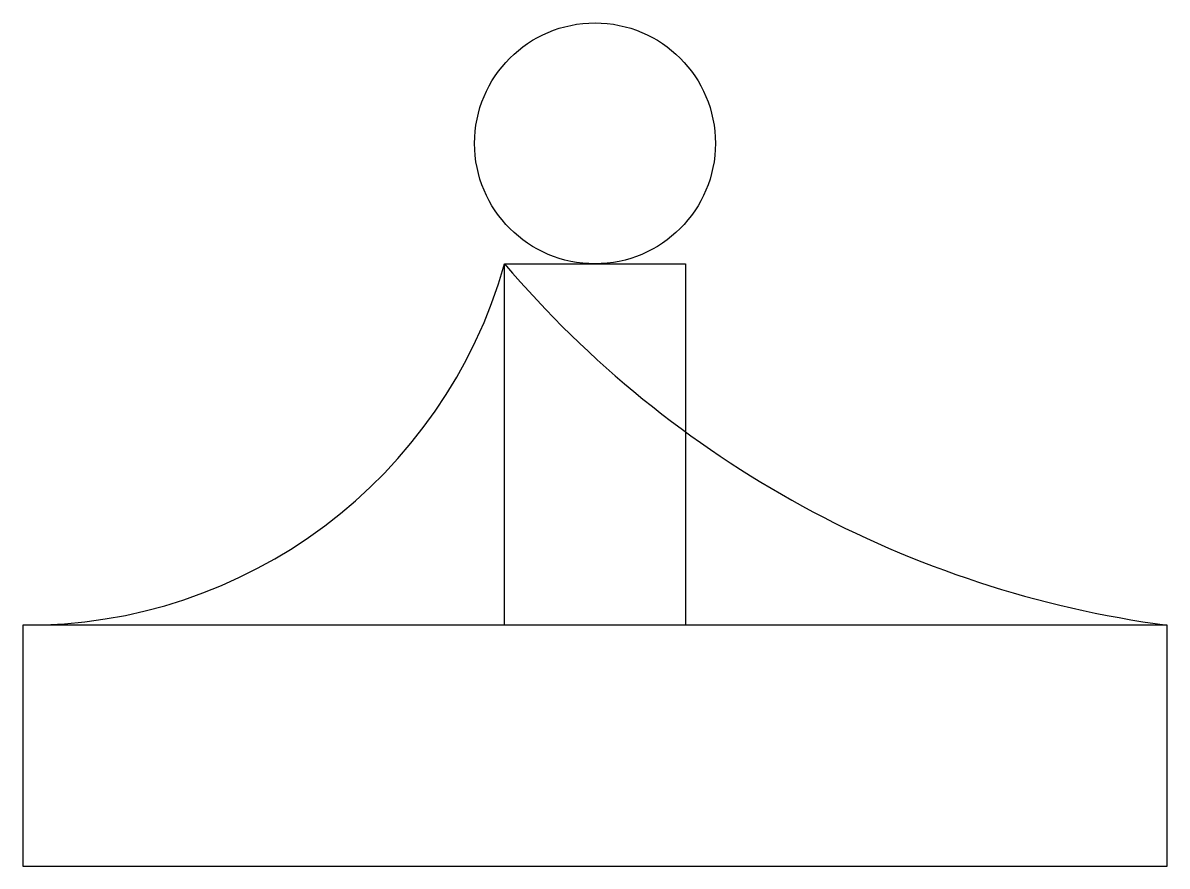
# Model space of a CAD drawing. Header units: millimetres. Extents: x 0 to 95, y 0 to 70.
import ezdxf

# ---------------------------------------------------------------- set-up
doc = ezdxf.new("R2010")
doc.units = ezdxf.units.MM

msp = doc.modelspace()

# ---------------------------------------------------------------- linework, layer by layer
for p, q in [((40, 20), (40, 50)), ((40, 50), (55, 50)), ((55, 50), (55, 20)), ((95, 20), (0, 20)), ((0, 20), (0, 0)), ((55, 20), (40, 20)), ((95, 0), (95, 20)), ((0, 0), (95, 0))]:
    msp.add_line(p, q)
msp.add_circle((47.5, 60), 10)
for centre, radius, start, end in [((0.3125, 61.25), 41.2512, 269.565949, 344.173846), ((106.5, 106.5), 87.2611, 220.352029, 262.427051)]:
    msp.add_arc(centre, radius, start, end)

doc.saveas('drawing.dxf')
